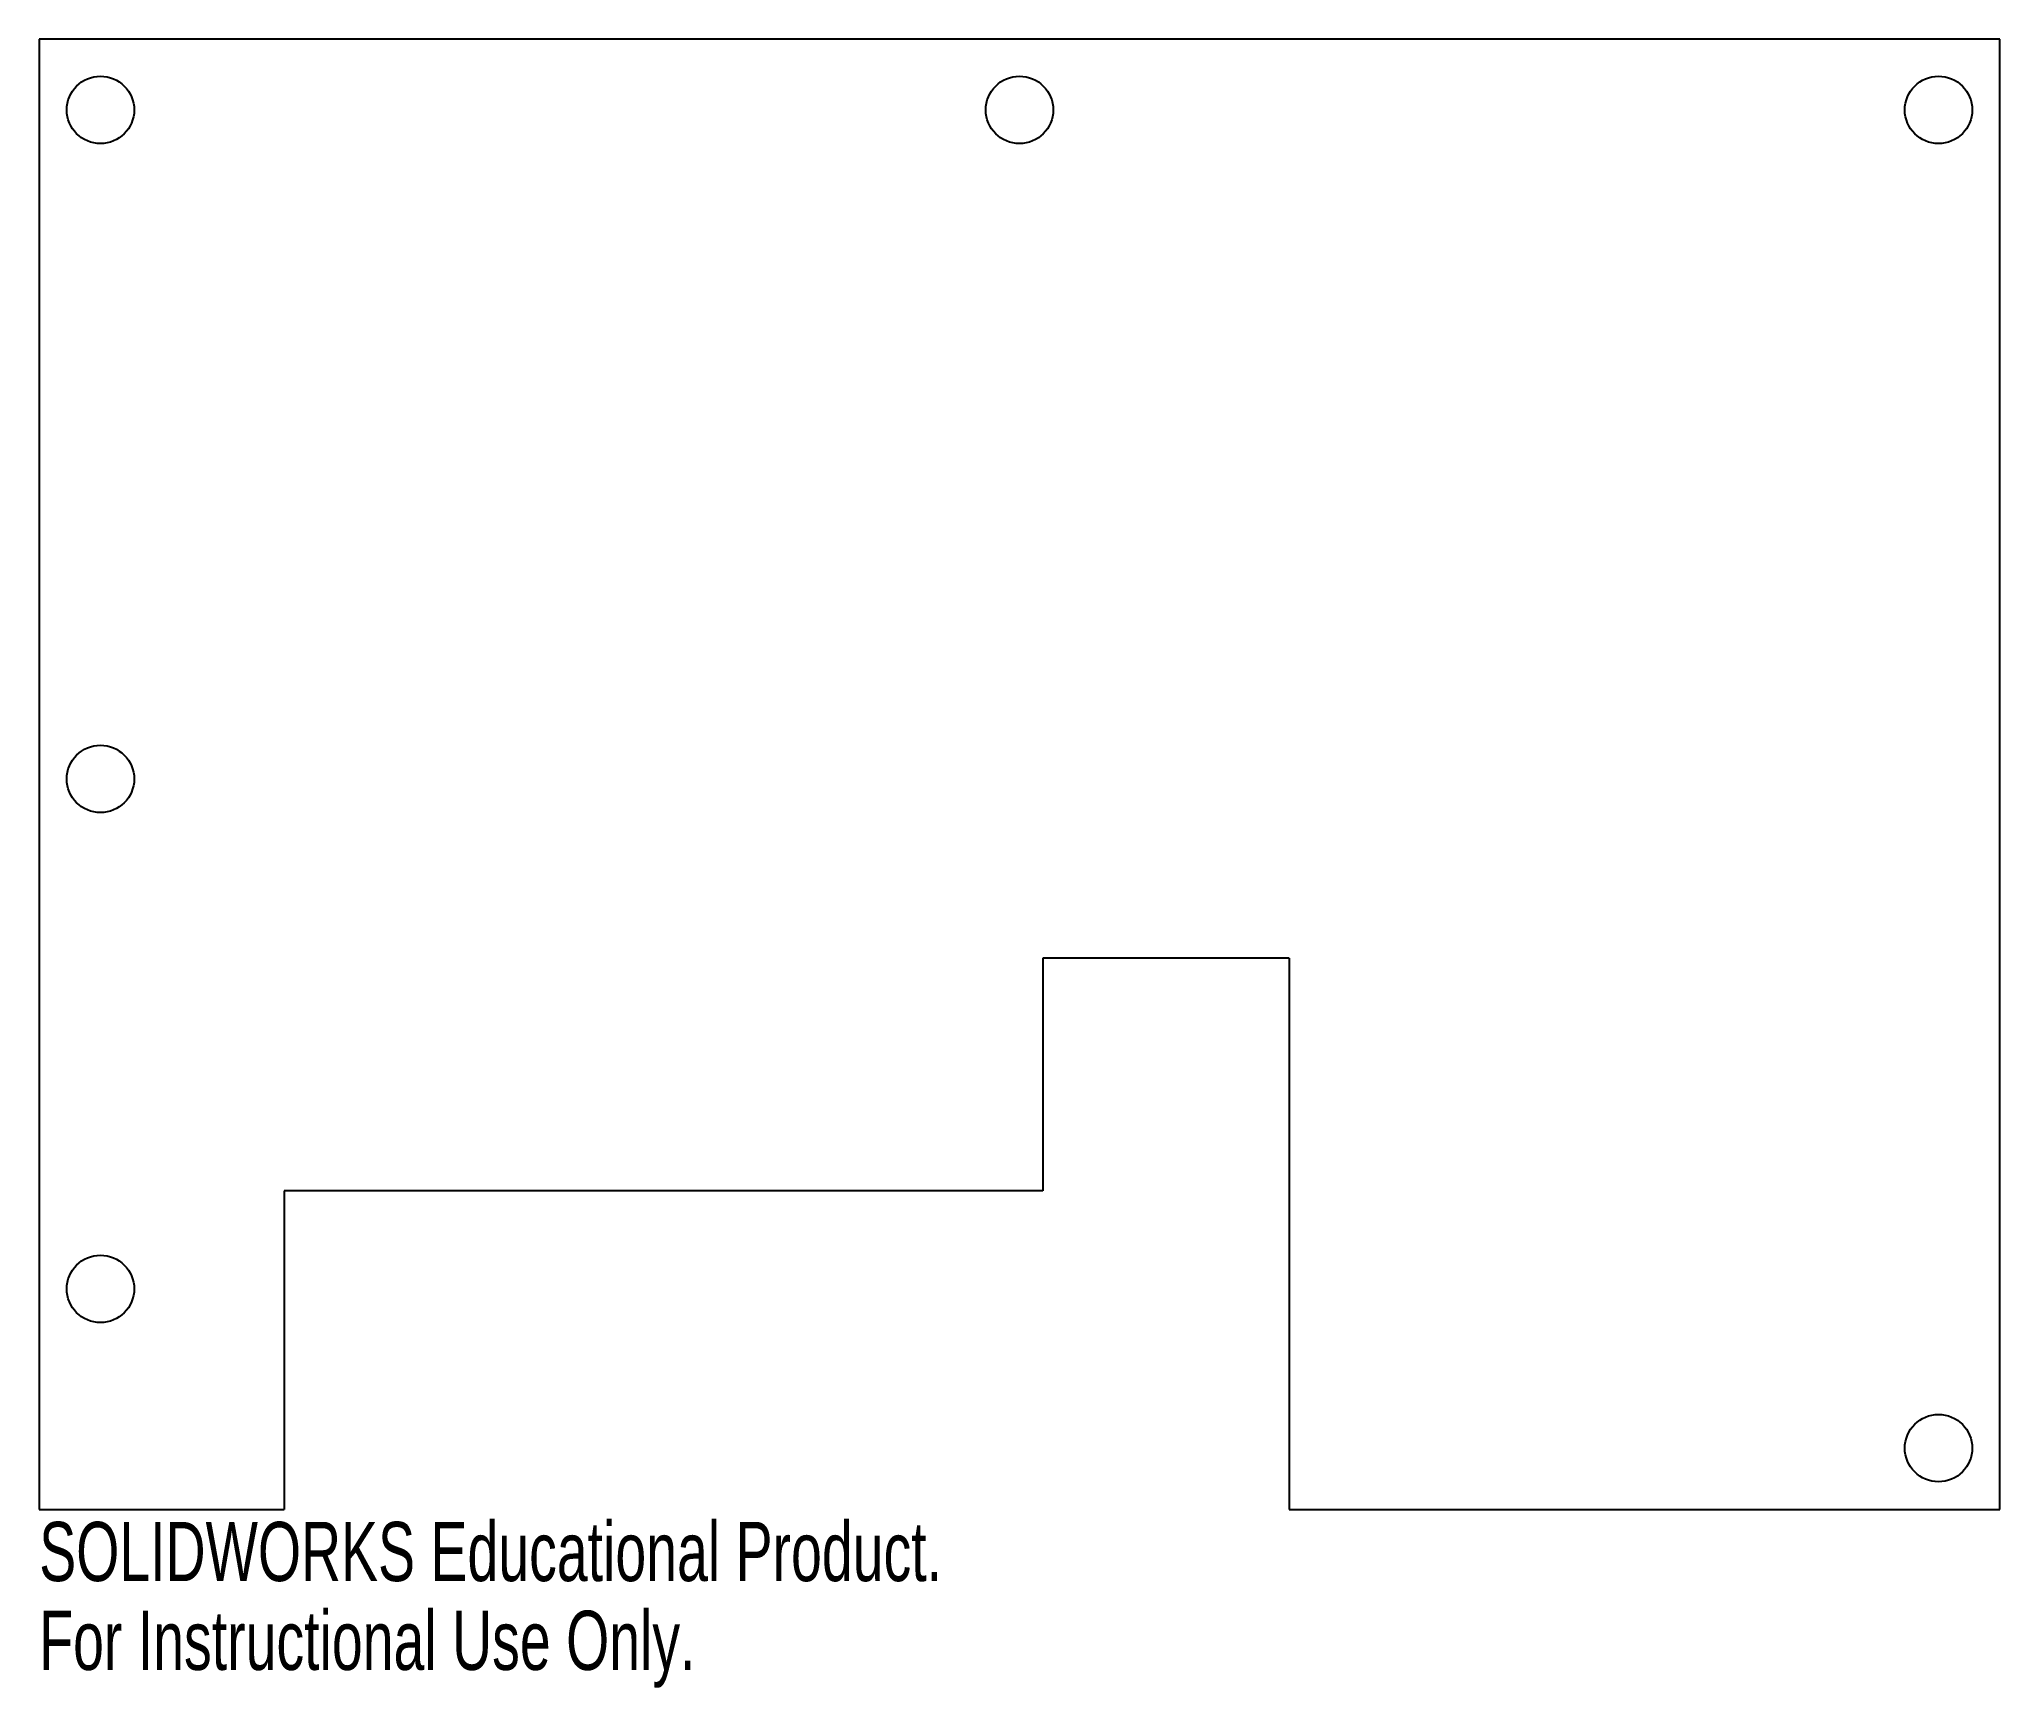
# Model space of a CAD drawing. Header units: millimetres. Extents: x 0 to 160, y -15 to 120.
import ezdxf

# ---------------------------------------------------------------- set-up
doc = ezdxf.new("R2010")
doc.units = ezdxf.units.MM
doc.styles.add('SLDTEXTSTYLE0', font='TXT', dxfattribs={"width": 0.7})

msp = doc.modelspace()

# ---------------------------------------------------------------- linework, layer by layer
at = {"color": 7, "linetype": 'Continuous', "lineweight": 25}
for p, q in [((0, 120), (0, 0)), ((160, 120), (0, 120)), ((160, 0), (160, 120)), ((81.9, 45), (81.9, 26)), ((102, 45), (81.9, 45)), ((102, 45), (102, 0)), ((20, 26), (20, 0)), ((81.9, 26), (20, 26)), ((0, 0), (20, 0)), ((102, 0), (160, 0))]:
    msp.add_line(p, q, dxfattribs=at)
for centre in [(5, 114.23), (5, 114.23), (80, 114.23), (80, 114.23), (155, 114.23), (155, 114.23), (5, 59.62), (5, 59.62), (5, 18), (5, 18), (155, 5), (155, 5)]:
    msp.add_circle(centre, 2.75, dxfattribs=at)

# ---------------------------------------------------------------- texts
at = {"color": 7, "linetype": 'Continuous', "char_height": 4.8336, "attachment_point": 1, "style": 'SLDTEXTSTYLE0'}
for s, insert in [('SOLIDWORKS Educational Product.', (0, -1.02)), ('For Instructional Use Only.', (0, -8.27))]:
    msp.add_mtext(s, dxfattribs=dict(at, insert=insert))

doc.saveas('drawing.dxf')
